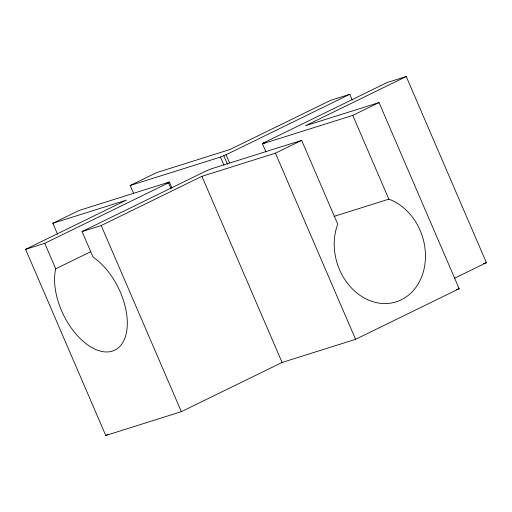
<?xml version="1.0" encoding="UTF-8"?>
<svg xmlns="http://www.w3.org/2000/svg" width="512" height="512" viewBox="0 0 512 512"><rect width="100%" height="100%" fill="white"/><g stroke="black" fill="none" stroke-linecap="round" stroke-linejoin="round"><path stroke-width="0.77" d="M57.549 234.285L52.819 223.29L79.059 210.477L169.357 182.029L171.891 187.91M133.658 193.587L130.176 185.504L156.416 172.685L229.914 149.536L330.637 100.339L349.786 94.304L352.294 100.134M454.253 278.362L486.4 262.662L406.24 76.525L305.517 125.722L379.021 102.573L459.181 288.71L355.584 339.315L282.086 362.464L181.363 411.661L105.76 435.475L25.6 249.338L126.317 200.141L52.819 223.29M169.357 182.029L166.144 183.603L168.493 182.861L171.002 188.691M130.176 185.504L220.474 157.062L226.042 154.752L349.786 94.304M25.6 249.338L44.749 243.309L168.493 182.861M44.749 243.309L55.731 268.806A54.278 30.592 64 0 0 84.122 342.131A54.278 30.592 64 0 0 127.04 328.608A54.278 30.592 64 0 0 93.03 257.056L82.054 231.558L205.792 171.117L211.36 168.8L301.664 140.358L337.734 224.115A54.278 44.678 72.5 0 0 365.082 298.432A54.278 44.678 72.5 0 0 423.891 269.702A54.278 44.678 72.5 0 0 388.851 199.142L352.781 115.392L262.477 143.834L265.958 151.917M262.477 143.834L265.696 142.259L263.347 143.002L387.091 82.554L406.24 76.525M82.054 231.558L101.203 225.53L201.92 176.326L275.424 153.178L301.664 140.358M352.781 115.392L379.021 102.573M55.731 268.806L90.771 251.693M105.76 435.475L107.904 434.432M333.99 216.422L388.851 199.142M483.373 263.61L486.4 262.662M456.154 289.664L459.181 288.71M275.424 153.178L355.584 339.315M226.042 154.752L229.498 162.765M223.693 155.488L227.488 164.294M220.474 157.062L223.955 165.146M201.92 176.326L282.086 362.464M101.203 225.53L181.363 411.661"/></g></svg>
